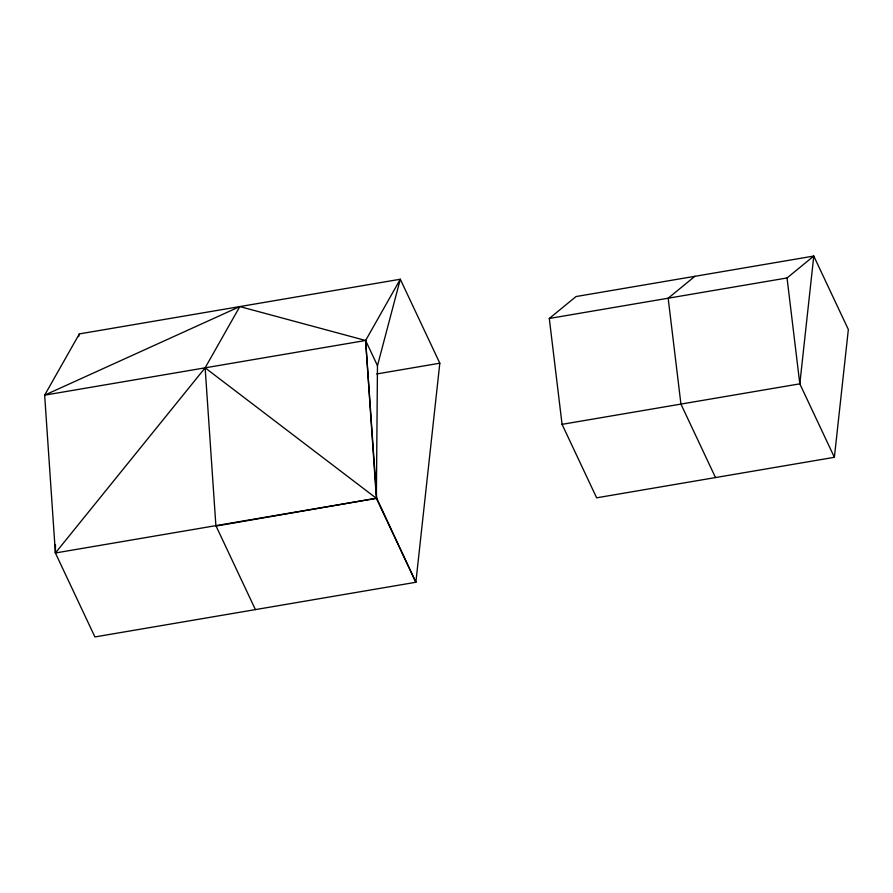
<?xml version="1.0" encoding="UTF-8"?>
<svg xmlns="http://www.w3.org/2000/svg" width="893" height="893" viewBox="0 0 893 893"><rect width="100%" height="100%" fill="white"/><g stroke="black" fill="none" stroke-linecap="round" stroke-linejoin="round"><path stroke-width="1.34" d="M376.399 494.164L377.471 365.684L400.298 279.241L365.617 340.49L376.366 498.305L415.87 582.269L376.723 498.238L55.399 552.979L44.65 395.164L79.332 333.915L400.298 279.241L439.814 363.205L415.87 582.269L94.915 636.943L55.399 552.979L55.466 544.697M834.386 457.305L848.35 329.528L813.78 256.057L576.03 296.554L549.295 318.466L562.065 424.342L596.636 497.814L834.386 457.305L799.815 383.834L787.046 277.957L813.78 256.057L799.815 383.834L562.065 424.342M78.64 336.583L79.332 333.915M377.471 365.684L365.617 340.49L239.815 306.578L205.133 367.827L55.399 552.979M694.899 276.305L668.165 298.217L680.935 404.094L715.516 477.565M239.815 306.578L44.65 395.164L365.617 340.49L376.723 498.238M216.363 526.033L376.366 498.305L205.133 367.827L215.883 525.642L255.398 609.606M549.295 318.466L787.046 277.957M376.712 373.955L439.814 363.205"/></g></svg>
